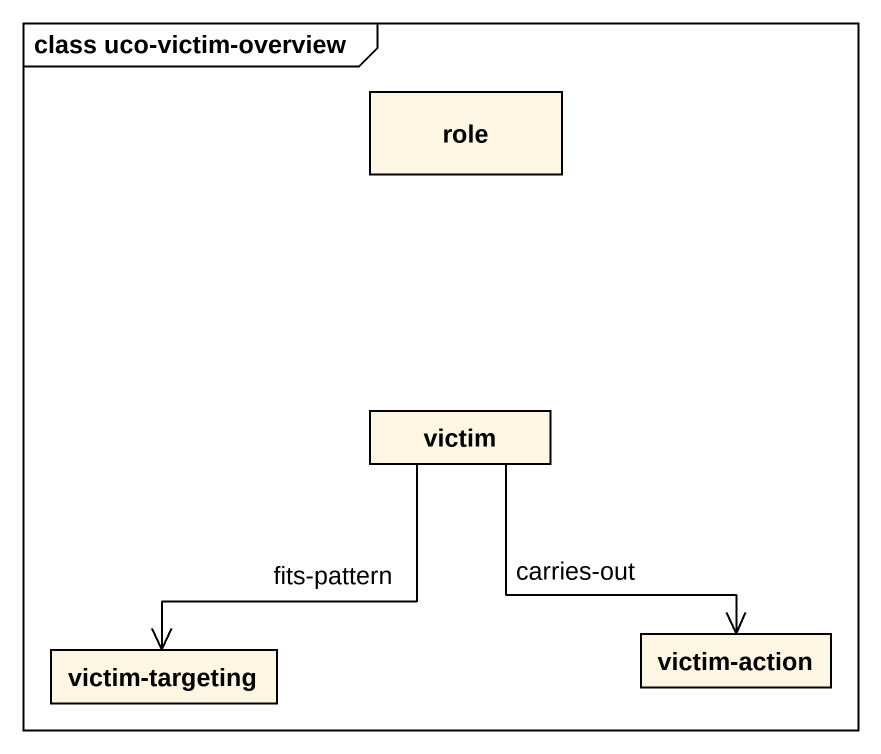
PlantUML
@startuml
mainframe class uco-victim-overview
hide circle
hide empty members
class role
class victim
class "victim-targeting" as victim_targeting
class "victim-action" as victim_action
victim --> victim_targeting : fits-pattern
victim --> victim_action : carries-out
@enduml
